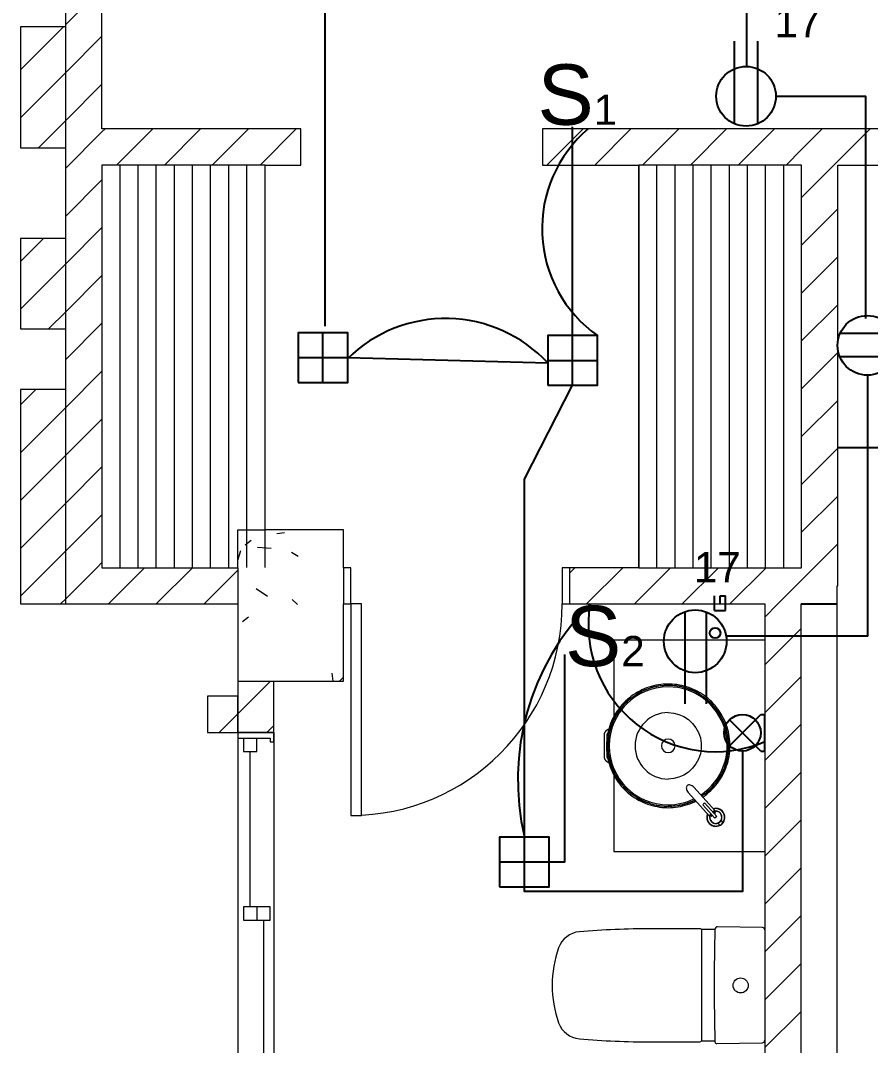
# Model space of a CAD drawing. Header units: inches. Extents: x 131 to 82119, y 71 to 16923.
# Drawn here: x 175.128 to 177.944, y 93.835 to 97.228 of the extents above; entities that cross this region are included whole.
import ezdxf
from ezdxf.enums import TextEntityAlignment as Align

# ---------------------------------------------------------------- set-up
doc = ezdxf.new("R2010")
doc.units = ezdxf.units.IN
doc.header["$MEASUREMENT"] = 0
doc.linetypes.add('HIDDEN', pattern=[9.525, 6.35, -3.175])
for name, color, linetype, lineweight in [('A-DETL-____-THIN', 151, 'Continuous', 18), ('A-DOOR-____-MCUT', 31, 'Continuous', 18), ('A-DOOR-____-OTLN', 31, 'Continuous', 18), ('A-DOOR-FRAM-MCUT', 31, 'Continuous', 18), ('A-FLOR-____-OTLN', 192, 'Continuous', 18), ('A-GLAZ-____-MCUT', 151, 'Continuous', 18), ('A-GLAZ-____-OTLN', 151, 'Continuous', 18), ('A-WALL-____-MCUT', 113, 'Continuous', 18), ('A-WALL-____-PATT', 111, 'Continuous', 18), ('DUCTO-PARED O TECHO', 7, 'Continuous', 25), ('P-SANR-FIXT-OTLN', 6, 'Continuous', 18), ('S-COLS-____-MCUT', 52, 'Continuous', 18), ('S-COLS-____-OTLN', 52, 'Continuous', 18), ('SIMBOLOGIA', 150, 'Continuous', 25)]:
    doc.layers.add(name, color=color, linetype=linetype, lineweight=lineweight)
for name, color, linetype in [('BLOQUES TOMAS Y LUCES', 140, 'Continuous'), ('INTERRUPTORES', 6, 'Continuous'), ('LAMPARAS', 20, 'Continuous'), ('LUCES Y TOMAS', 5, 'Continuous'), ('Retorno', 5, 'HIDDEN')]:
    doc.layers.add(name, color=color, linetype=linetype)
doc.styles.get("Standard").update_dxf_attribs({"font": 'arial.ttf'})
pattern_1 = [(45, (192.38889, 101.49544), (-0.07919596, 0.07919596), [])]

# ---------------------------------------------------------------- blocks, each defined once
blk = doc.blocks.new('M_Concrete-Rectangular-Column - Columna Concreto 0_50x0_35-V2-ARQ-P2')
at = {"layer": 'S-COLS-____-OTLN'}
h = blk.add_hatch(dxfattribs=at)
h.set_pattern_fill('FP_7', style=0, pattern_type=2)
h.set_pattern_definition([(320, (6.204, -16.366), (-0.047308, -0.546432), [0.057, -0.629]), (265, (6.204, -16.366), (0.57337, 0.105429), [0.046, -0.503]), (10.451, (6.2, -16.412), (0.525708, -0.440955), [0.049, -0.534]), (316.184, (6.357, -16.366), (-0.12606, -0.813123), [0.086, -0.943]), (6.636, (6.346, -16.434), (0.742252, -0.711995), [0.073, -0.801]), (261.184, (6.357, -16.366), (0.742616, -0.71223), [0.069, -0.754]), (291, (6.318, -16.443), (-0.306292, -0.454985), [0.057, -0.629]), (236, (6.318, -16.443), (0.552594, -0.185766), [0.046, -0.503]), (341.451, (6.293, -16.481), (0.246016, -0.640536), [0.049, -0.534]), (307.5, (6.204, -16.366), (0.2541166, -0.009206), [0.025, -0.472, 0.025, -0.485, -0.505]), (307.5, (6.204, -16.366), (0.2541166, -0.009206), [-1.007, 0.025, -0.48]), (277.5, (6.204, -16.366), (0.3007382, -0.2004608), [0.025, -0.266, 0.025, -0.46, -0.192]), (277.5, (6.204, -16.366), (0.3007382, -0.2004608), [-0.776, 0.025, -0.167]), (237.5, (6.204, -16.197), (-0.0170776, -0.406483), [0.025, -0.165, 0.025, -0.569, -0.789]), (237.5, (6.204, -16.197), (-0.0170776, -0.406483), [-0.785, 0.025, -0.764]), (227.5, (6.204, -16.12), (0.076008, -0.443999), [0.025, -0.223, 0.025, -0.37, -0.56]), (227.5, (6.204, -16.12), (0.076008, -0.443999), [-0.642, 0.025, -0.535])])
h.paths.add_polyline_path([(-0.25, -0.175), (0.25, -0.175), (0.25, 0.175), (-0.25, 0.175)], flags=0)
at = {"layer": 'S-COLS-____-MCUT'}
for p, q in [((0.1252, 0.175), (-0.25, 0.175)), ((-0.25, 0.175), (-0.25, -0.175)), ((0.25, -0.175), (0.25, 0.0845)), ((-0.25, -0.175), (0.0052, -0.175)), ((0.1252, -0.175), (0.25, -0.175))]:
    blk.add_line(p, q, dxfattribs=at)
blk = doc.blocks.new('Puertas Revit Lisas - 0_75  x 2_70-1766043-ARQ-P2')
at = {"layer": 'A-DOOR-____-MCUT'}
for p, q in [((0.35, 0.756825), (0.315, 0.756825)), ((0.315, 0.756825), (0.315, 0.056825)), ((0.35, 0.056825), (0.35, 0.756825)), ((0.315, 0.056825), (0.35, 0.056825))]:
    blk.add_line(p, q, dxfattribs=at)
at = {"layer": 'A-DOOR-____-OTLN'}
blk.add_arc((0.35, 0.056825), 0.7, 90, 180, dxfattribs=at)
at = {"layer": 'A-DOOR-FRAM-MCUT'}
for p, q in [((-0.35, 0.056825), (-0.375, 0.056825)), ((-0.375, 0.056825), (-0.375, -0.063175)), ((-0.35, -0.063175), (-0.35, 0.056825)), ((0.35, 0.056825), (0.35, -0.063175)), ((0.375, 0.056825), (0.35, 0.056825)), ((0.375, -0.063175), (0.375, 0.056825)), ((-0.375, -0.063175), (-0.35, -0.063175)), ((0.35, -0.063175), (0.375, -0.063175))]:
    blk.add_line(p, q, dxfattribs=at)
blk = doc.blocks.new('Single_Sink_Vanity_15616 - 500x700mm-V4-ARQ-P2')
at = {"layer": 'P-SANR-FIXT-OTLN'}
for p, q in [((0.035, 0.2825), (-0.035, 0.2825)), ((-0.035, 0.2725), (-0.017, 0.2725)), ((0.017, 0.2725), (0.035, 0.2725)), ((-0.0961, 0.25), (-0.35, 0.25)), ((-0.35, 0.25), (-0.35, -0.2499)), ((0.35, 0.25), (0.0961, 0.25)), ((0.35, -0.2499), (0.35, 0.25)), ((-0.154, 0.0036), (-0.2324, -0.067)), ((-0.2157, -0.0856), (-0.1373, -0.015)), ((-0.1953, -0.0448), (-0.2395, -0.0846)), ((-0.2339, -0.0907), (-0.1898, -0.051)), ((-0.2568, -0.0957), (-0.2626, -0.1009)), ((-0.2339, -0.0907), (-0.2395, -0.0846)), ((-0.2533, -0.1112), (-0.2475, -0.106))]:
    blk.add_line(p, q, dxfattribs=at)
at = {"layer": 'P-SANR-FIXT-OTLN', "flags": 128}
for points in [[(0.2047, 0.07), (0.2045, 0.0782), (0.204, 0.0864), (0.2032, 0.0945), (0.202, 0.1026), (0.2006, 0.1107), (0.1988, 0.1186), (0.1967, 0.1266), (0.1943, 0.1344), (0.1915, 0.1421), (0.1885, 0.1497), (0.1852, 0.1572), (0.1815, 0.1645), (0.1776, 0.1717), (0.1734, 0.1787), (0.1689, 0.1856), (0.1641, 0.1922), (0.1591, 0.1987), (0.1539, 0.2049), (0.1483, 0.211), (0.1426, 0.2168), (0.1366, 0.2224), (0.1304, 0.2277), (0.124, 0.2328), (0.1174, 0.2376), (0.1106, 0.2422), (0.1036, 0.2465), (0.0965, 0.2505), (0.0892, 0.2542), (0.0817, 0.2576), (0.0742, 0.2607), (0.0665, 0.2636), (0.0587, 0.2661), (0.0508, 0.2682), (0.0428, 0.2701), (0.0348, 0.2717), (0.0267, 0.2729), (0.0186, 0.2738), (0.0104, 0.2744), (0.0022, 0.2746), (-0.006, 0.2746), (-0.0142, 0.2742), (-0.0223, 0.2734), (-0.0304, 0.2724), (-0.0385, 0.271), (-0.0465, 0.2693), (-0.0544, 0.2673), (-0.0623, 0.2649), (-0.07, 0.2623), (-0.0777, 0.2593), (-0.0852, 0.2561), (-0.0925, 0.2525), (-0.0998, 0.2487), (-0.1068, 0.2446), (-0.1137, 0.2401), (-0.1204, 0.2355), (-0.127, 0.2305), (-0.1333, 0.2253), (-0.1394, 0.2199), (-0.1453, 0.2142), (-0.1509, 0.2082), (-0.1563, 0.2021), (-0.1615, 0.1957), (-0.1664, 0.1892), (-0.171, 0.1824), (-0.1754, 0.1755), (-0.1794, 0.1684), (-0.1832, 0.1611), (-0.1867, 0.1537), (-0.1899, 0.1462), (-0.1928, 0.1386), (-0.1954, 0.1308), (-0.1977, 0.1229), (-0.1996, 0.115), (-0.2013, 0.107), (-0.2026, 0.0989), (-0.2036, 0.0908), (-0.2043, 0.0826), (-0.2046, 0.0744), (-0.2047, 0.07)], [(-0.035, 0.2825), (-0.0358, 0.2825), (-0.0366, 0.2824), (-0.0374, 0.2824), (-0.0382, 0.2822), (-0.039, 0.2821), (-0.0398, 0.2819), (-0.0405, 0.2817), (-0.0413, 0.2815), (-0.042, 0.2812), (-0.0428, 0.2809), (-0.0435, 0.2806), (-0.0442, 0.2802), (-0.0449, 0.2799), (-0.0456, 0.2794), (-0.0463, 0.279), (-0.0469, 0.2785), (-0.0476, 0.2781), (-0.0482, 0.2775), (-0.0488, 0.277), (-0.0493, 0.2764), (-0.0499, 0.2758), (-0.0504, 0.2752), (-0.0509, 0.2746), (-0.0514, 0.274), (-0.0518, 0.2733), (-0.0522, 0.2726), (-0.0526, 0.2719), (-0.053, 0.2712), (-0.0533, 0.2705), (-0.0536, 0.2697), (-0.0539, 0.269), (-0.0542, 0.2682), (-0.0544, 0.2675), (-0.0546, 0.2667)], [(-0.0493, 0.2764), (-0.0499, 0.2758), (-0.0504, 0.2752), (-0.0509, 0.2746), (-0.0514, 0.274), (-0.0518, 0.2733), (-0.0522, 0.2726), (-0.0526, 0.2719), (-0.053, 0.2712), (-0.0533, 0.2705), (-0.0536, 0.2697), (-0.0539, 0.269), (-0.0542, 0.2682), (-0.0544, 0.2675), (-0.0546, 0.2667)], [(-0.035, 0.2825), (-0.0358, 0.2825), (-0.0366, 0.2824), (-0.0374, 0.2824), (-0.0382, 0.2822), (-0.039, 0.2821), (-0.0398, 0.2819), (-0.0405, 0.2817), (-0.0413, 0.2815), (-0.042, 0.2812), (-0.0428, 0.2809), (-0.0435, 0.2806), (-0.0442, 0.2802), (-0.0449, 0.2799), (-0.0456, 0.2794), (-0.0463, 0.279), (-0.0469, 0.2785), (-0.0476, 0.2781), (-0.0482, 0.2775), (-0.0488, 0.277)], [(-0.042, 0.2697), (-0.0417, 0.2699), (-0.0414, 0.2702), (-0.0411, 0.2705), (-0.0407, 0.2707), (-0.0404, 0.2709), (-0.0401, 0.2711), (-0.0397, 0.2713), (-0.0394, 0.2715), (-0.039, 0.2717), (-0.0386, 0.2718), (-0.0382, 0.272), (-0.0379, 0.2721), (-0.0375, 0.2722), (-0.0371, 0.2723), (-0.0367, 0.2724), (-0.0363, 0.2724), (-0.0359, 0.2725), (-0.0355, 0.2725), (-0.0351, 0.2725), (-0.035, 0.2725)], [(0.0489, 0.2768), (0.0483, 0.2774), (0.0477, 0.2779), (0.0471, 0.2784), (0.0465, 0.2789), (0.0458, 0.2793), (0.0451, 0.2797), (0.0444, 0.2801), (0.0437, 0.2805), (0.043, 0.2808), (0.0422, 0.2811), (0.0415, 0.2814), (0.0407, 0.2817), (0.04, 0.2819), (0.0392, 0.2821), (0.0384, 0.2822), (0.0376, 0.2823), (0.0368, 0.2824), (0.036, 0.2825), (0.0352, 0.2825), (0.035, 0.2825)], [(0.0546, 0.2665), (0.0544, 0.2673), (0.0542, 0.268), (0.054, 0.2688), (0.0537, 0.2695), (0.0534, 0.2703), (0.0531, 0.271), (0.0527, 0.2717), (0.0524, 0.2724), (0.0519, 0.2731), (0.0515, 0.2738), (0.051, 0.2744), (0.0506, 0.2751), (0.05, 0.2757), (0.0495, 0.2763), (0.0489, 0.2768), (0.0483, 0.2774), (0.0477, 0.2779), (0.0471, 0.2784), (0.0465, 0.2789), (0.0458, 0.2793), (0.0451, 0.2797), (0.0444, 0.2801), (0.0437, 0.2805), (0.043, 0.2808), (0.0422, 0.2811), (0.0415, 0.2814), (0.0407, 0.2817), (0.04, 0.2819), (0.0392, 0.2821), (0.0384, 0.2822), (0.0376, 0.2823), (0.0368, 0.2824), (0.036, 0.2825), (0.0352, 0.2825), (0.035, 0.2825)], [(0.035, 0.2725), (0.0354, 0.2725), (0.0358, 0.2725), (0.0362, 0.2724), (0.0366, 0.2724), (0.037, 0.2723), (0.0374, 0.2722), (0.0378, 0.2721), (0.0381, 0.272), (0.0385, 0.2719), (0.0389, 0.2717), (0.0393, 0.2715), (0.0396, 0.2714), (0.04, 0.2712), (0.0403, 0.271), (0.0406, 0.2708), (0.041, 0.2705), (0.0413, 0.2703), (0.0416, 0.27), (0.0419, 0.2697), (0.0422, 0.2695)], [(0.0546, 0.2665), (0.0544, 0.2673), (0.0542, 0.268), (0.054, 0.2688), (0.0537, 0.2695), (0.0534, 0.2703), (0.0531, 0.271), (0.0527, 0.2717), (0.0524, 0.2724), (0.0519, 0.2731), (0.0515, 0.2738), (0.051, 0.2744), (0.0506, 0.2751), (0.05, 0.2757), (0.0495, 0.2763)], [(0.1997, 0.07), (0.1995, 0.078), (0.199, 0.086), (0.1982, 0.0939), (0.1971, 0.1018), (0.1957, 0.1097), (0.1939, 0.1175), (0.1919, 0.1252), (0.1895, 0.1328), (0.1869, 0.1403), (0.1839, 0.1477), (0.1806, 0.155), (0.1771, 0.1622), (0.1733, 0.1692), (0.1692, 0.1761), (0.1648, 0.1827), (0.1601, 0.1892), (0.1552, 0.1955), (0.1501, 0.2016), (0.1447, 0.2075), (0.1391, 0.2132), (0.1333, 0.2187), (0.1272, 0.2239), (0.121, 0.2288), (0.1145, 0.2336), (0.1079, 0.238), (0.1011, 0.2422), (0.0941, 0.2461), (0.087, 0.2497), (0.0797, 0.253), (0.0723, 0.2561), (0.0648, 0.2588), (0.0572, 0.2613), (0.0495, 0.2634), (0.0418, 0.2652), (0.0339, 0.2667), (0.026, 0.2679), (0.0181, 0.2688), (0.0101, 0.2694), (0.0022, 0.2696), (-0.0058, 0.2696), (-0.0138, 0.2692), (-0.0218, 0.2685), (-0.0297, 0.2674), (-0.0375, 0.2661), (-0.0454, 0.2644), (-0.0531, 0.2625), (-0.0608, 0.2602), (-0.0683, 0.2576), (-0.0758, 0.2547), (-0.0831, 0.2515), (-0.0903, 0.2481), (-0.0973, 0.2443), (-0.1042, 0.2403), (-0.1109, 0.236), (-0.1175, 0.2314), (-0.1239, 0.2266), (-0.13, 0.2215), (-0.136, 0.2162), (-0.1417, 0.2106), (-0.1472, 0.2049), (-0.1525, 0.1989), (-0.1575, 0.1927), (-0.1623, 0.1863), (-0.1668, 0.1797), (-0.1711, 0.1729), (-0.1751, 0.166), (-0.1788, 0.1589), (-0.1822, 0.1517), (-0.1853, 0.1443), (-0.1881, 0.1369), (-0.1906, 0.1293), (-0.1929, 0.1216), (-0.1948, 0.1139), (-0.1964, 0.1061), (-0.1977, 0.0982), (-0.1986, 0.0902), (-0.1993, 0.0823), (-0.1996, 0.0743), (-0.1997, 0.07)], [(-0.2047, 0.07), (-0.2045, 0.0618), (-0.204, 0.0536), (-0.2032, 0.0455), (-0.202, 0.0374), (-0.2006, 0.0293), (-0.1988, 0.0214), (-0.1967, 0.0134), (-0.1943, 0.0056), (-0.1915, -0.0021), (-0.1885, -0.0097), (-0.1852, -0.0172), (-0.1825, -0.0224)], [(-0.1997, 0.07), (-0.1995, 0.062), (-0.199, 0.054), (-0.1982, 0.0461), (-0.1971, 0.0382), (-0.1957, 0.0303), (-0.1939, 0.0225), (-0.1919, 0.0148), (-0.1895, 0.0072), (-0.1869, -0.0003), (-0.1839, -0.0077), (-0.1806, -0.015), (-0.1787, -0.019)], [(-0.1699, -0.044), (-0.1689, -0.0456), (-0.1641, -0.0522), (-0.1591, -0.0587), (-0.1539, -0.0649), (-0.1483, -0.071), (-0.1426, -0.0768), (-0.1366, -0.0824), (-0.1304, -0.0877), (-0.124, -0.0928), (-0.1174, -0.0976), (-0.1106, -0.1022), (-0.1036, -0.1065), (-0.0965, -0.1105), (-0.0892, -0.1142), (-0.0817, -0.1176), (-0.0742, -0.1207), (-0.0665, -0.1236), (-0.0587, -0.1261), (-0.0508, -0.1282), (-0.0428, -0.1301), (-0.0348, -0.1317), (-0.0267, -0.1329), (-0.0186, -0.1338), (-0.0104, -0.1344), (-0.0022, -0.1346), (0.006, -0.1346), (0.0142, -0.1342), (0.0223, -0.1334), (0.0304, -0.1324), (0.0385, -0.131), (0.0465, -0.1293), (0.0544, -0.1273), (0.0623, -0.1249), (0.07, -0.1223), (0.0777, -0.1193), (0.0852, -0.1161), (0.0925, -0.1125), (0.0998, -0.1087), (0.1068, -0.1046), (0.1137, -0.1001), (0.1204, -0.0955), (0.127, -0.0905), (0.1333, -0.0853), (0.1394, -0.0799), (0.1453, -0.0742), (0.1509, -0.0682), (0.1563, -0.0621), (0.1615, -0.0557), (0.1664, -0.0492), (0.171, -0.0424), (0.1754, -0.0355), (0.1794, -0.0284), (0.1832, -0.0211), (0.1867, -0.0137), (0.1899, -0.0062), (0.1928, 0.0014), (0.1954, 0.0092), (0.1977, 0.0171), (0.1996, 0.025), (0.2013, 0.033), (0.2026, 0.0411), (0.2036, 0.0492), (0.2043, 0.0574), (0.2046, 0.0656), (0.2047, 0.07)], [(-0.1662, -0.0406), (-0.1648, -0.0427), (-0.1601, -0.0492), (-0.1552, -0.0555), (-0.1501, -0.0616), (-0.1447, -0.0675), (-0.1391, -0.0732), (-0.1333, -0.0787), (-0.1272, -0.0839), (-0.121, -0.0888), (-0.1145, -0.0936), (-0.1079, -0.098), (-0.1011, -0.1022), (-0.0941, -0.1061), (-0.087, -0.1097), (-0.0797, -0.113), (-0.0723, -0.1161), (-0.0648, -0.1188), (-0.0572, -0.1213), (-0.0495, -0.1234), (-0.0418, -0.1252), (-0.0339, -0.1267), (-0.026, -0.1279), (-0.0181, -0.1288), (-0.0101, -0.1294), (-0.0022, -0.1296), (0.0058, -0.1296), (0.0138, -0.1292), (0.0218, -0.1285), (0.0297, -0.1274), (0.0375, -0.1261), (0.0454, -0.1244), (0.0531, -0.1225), (0.0608, -0.1202), (0.0683, -0.1176), (0.0758, -0.1147), (0.0831, -0.1115), (0.0903, -0.1081), (0.0973, -0.1043), (0.1042, -0.1003), (0.1109, -0.096), (0.1175, -0.0914), (0.1239, -0.0866), (0.13, -0.0815), (0.136, -0.0762), (0.1417, -0.0706), (0.1472, -0.0649), (0.1525, -0.0589), (0.1575, -0.0527), (0.1623, -0.0463), (0.1668, -0.0397), (0.1711, -0.0329), (0.1751, -0.026), (0.1788, -0.0189), (0.1822, -0.0117), (0.1853, -0.0043), (0.1881, 0.0031), (0.1906, 0.0107), (0.1929, 0.0184), (0.1948, 0.0261), (0.1964, 0.0339), (0.1977, 0.0418), (0.1986, 0.0498), (0.1993, 0.0577), (0.1996, 0.0657), (0.1997, 0.07)], [(0.1099, 0.07), (0.1084, 0.0519), (0.1039, 0.0343), (0.0966, 0.0177), (0.0867, 0.0025), (0.0744, -0.0108), (0.0601, -0.022), (0.0441, -0.0306), (0.027, -0.0365), (0.0091, -0.0395), (-0.0091, -0.0395), (-0.027, -0.0365), (-0.0441, -0.0306), (-0.0601, -0.022), (-0.0744, -0.0108), (-0.0867, 0.0025), (-0.0966, 0.0177), (-0.1039, 0.0343), (-0.1084, 0.0519), (-0.11, 0.07)], [(-0.1314, 0.0071), (-0.1333, 0.0087), (-0.1357, 0.0097), (-0.1385, 0.0101), (-0.1415, 0.0099), (-0.1447, 0.0092), (-0.1479, 0.0078), (-0.1511, 0.0059), (-0.154, 0.0036)], [(-0.1373, -0.015), (-0.1346, -0.0123), (-0.1325, -0.0094), (-0.1308, -0.0063), (-0.1297, -0.0032), (-0.1292, -0.0002), (-0.1293, 0.0026), (-0.1301, 0.0051), (-0.1314, 0.0071)], [(-0.2256, -0.0609), (-0.2266, -0.0605), (-0.2276, -0.0602), (-0.2288, -0.0598), (-0.2299, -0.0595), (-0.231, -0.0593), (-0.2321, -0.0591), (-0.2333, -0.0589), (-0.2344, -0.0588), (-0.2356, -0.0587), (-0.2368, -0.0587), (-0.2379, -0.0587), (-0.2391, -0.0588), (-0.2402, -0.0589), (-0.2414, -0.0591), (-0.2425, -0.0593), (-0.2436, -0.0596), (-0.2448, -0.0599), (-0.2459, -0.0602), (-0.247, -0.0606), (-0.248, -0.061), (-0.2491, -0.0615), (-0.2501, -0.062), (-0.2512, -0.0626), (-0.2521, -0.0632), (-0.2531, -0.0638), (-0.2541, -0.0645), (-0.255, -0.0652), (-0.2559, -0.0659), (-0.2567, -0.0667), (-0.2575, -0.0675), (-0.2583, -0.0684), (-0.2591, -0.0693), (-0.2598, -0.0702), (-0.2605, -0.0711), (-0.2611, -0.0721), (-0.2617, -0.0731), (-0.2623, -0.0741), (-0.2628, -0.0751), (-0.2633, -0.0762), (-0.2637, -0.0772), (-0.2641, -0.0783), (-0.2645, -0.0794), (-0.2648, -0.0805), (-0.265, -0.0817), (-0.2653, -0.0828), (-0.2654, -0.084), (-0.2656, -0.0851), (-0.2656, -0.0863), (-0.2657, -0.0874), (-0.2657, -0.0886), (-0.2656, -0.0897), (-0.2655, -0.0909), (-0.2653, -0.092), (-0.2651, -0.0932), (-0.2649, -0.0943), (-0.2646, -0.0954), (-0.2643, -0.0966), (-0.2639, -0.0976), (-0.2635, -0.0987), (-0.263, -0.0998), (-0.2625, -0.1008)], [(-0.2245, -0.0712), (-0.2252, -0.0708), (-0.2259, -0.0703), (-0.2266, -0.0699), (-0.2273, -0.0695), (-0.228, -0.0692), (-0.2288, -0.0688), (-0.2295, -0.0685), (-0.2303, -0.0683), (-0.2311, -0.068), (-0.2319, -0.0678), (-0.2327, -0.0676), (-0.2335, -0.0675), (-0.2343, -0.0674), (-0.2351, -0.0673), (-0.2359, -0.0672), (-0.2367, -0.0672), (-0.2376, -0.0672), (-0.2384, -0.0673), (-0.2392, -0.0674), (-0.24, -0.0675), (-0.2408, -0.0676), (-0.2416, -0.0678), (-0.2424, -0.068), (-0.2432, -0.0683), (-0.2439, -0.0686), (-0.2447, -0.0689), (-0.2455, -0.0692), (-0.2462, -0.0696), (-0.2469, -0.07), (-0.2476, -0.0704), (-0.2483, -0.0708), (-0.2489, -0.0713), (-0.2496, -0.0718), (-0.2502, -0.0723), (-0.2508, -0.0729), (-0.2514, -0.0735), (-0.252, -0.0741), (-0.2525, -0.0747), (-0.253, -0.0753), (-0.2535, -0.076), (-0.2539, -0.0767), (-0.2544, -0.0774), (-0.2548, -0.0781), (-0.2551, -0.0788), (-0.2555, -0.0796), (-0.2558, -0.0803), (-0.2561, -0.0811), (-0.2563, -0.0819), (-0.2565, -0.0826), (-0.2567, -0.0834), (-0.2569, -0.0842), (-0.257, -0.0851), (-0.2571, -0.0859), (-0.2571, -0.0867), (-0.2571, -0.0875), (-0.2571, -0.0883), (-0.2571, -0.0891), (-0.257, -0.0899), (-0.2569, -0.0908), (-0.2568, -0.0916)], [(-0.2249, -0.0716), (-0.2255, -0.0711), (-0.2262, -0.0707), (-0.2269, -0.0703), (-0.2276, -0.0699), (-0.2283, -0.0695), (-0.2291, -0.0692), (-0.2298, -0.0689), (-0.2306, -0.0686), (-0.2313, -0.0684), (-0.2321, -0.0682), (-0.2329, -0.068), (-0.2337, -0.0679), (-0.2345, -0.0678), (-0.2353, -0.0677), (-0.2361, -0.0676), (-0.2369, -0.0676), (-0.2377, -0.0676), (-0.2385, -0.0677), (-0.2393, -0.0678), (-0.2401, -0.0679), (-0.2409, -0.068), (-0.2417, -0.0682), (-0.2425, -0.0684), (-0.2433, -0.0687), (-0.244, -0.0689), (-0.2448, -0.0692), (-0.2455, -0.0696), (-0.2463, -0.0699), (-0.247, -0.0703), (-0.2477, -0.0707), (-0.2483, -0.0712), (-0.249, -0.0717), (-0.2496, -0.0722), (-0.2502, -0.0727), (-0.2508, -0.0732), (-0.2514, -0.0738), (-0.252, -0.0744), (-0.2525, -0.075), (-0.253, -0.0756), (-0.2535, -0.0763), (-0.2539, -0.077), (-0.2543, -0.0776), (-0.2547, -0.0784), (-0.2551, -0.0791), (-0.2554, -0.0798), (-0.2557, -0.0806), (-0.256, -0.0813), (-0.2563, -0.0821), (-0.2565, -0.0829), (-0.2567, -0.0837), (-0.2568, -0.0844), (-0.2569, -0.0852), (-0.257, -0.0861), (-0.2571, -0.0869), (-0.2571, -0.0877), (-0.2571, -0.0885), (-0.257, -0.0893), (-0.257, -0.0901), (-0.2569, -0.0909), (-0.2567, -0.0917), (-0.2566, -0.0925), (-0.2564, -0.0933), (-0.2561, -0.094), (-0.2559, -0.0948), (-0.2556, -0.0956), (-0.2552, -0.0963), (-0.2549, -0.097), (-0.2545, -0.0977), (-0.2541, -0.0984), (-0.2537, -0.0991), (-0.2532, -0.0998), (-0.2527, -0.1004), (-0.2522, -0.101), (-0.2519, -0.1014)], [(-0.2326, -0.0676), (-0.2305, -0.0682), (-0.2283, -0.069), (-0.2263, -0.0701)], [(-0.1898, -0.051), (-0.1904, -0.0494), (-0.1912, -0.0479), (-0.1924, -0.0466), (-0.1937, -0.0456), (-0.1953, -0.0448)], [(-0.2562, -0.0939), (-0.2559, -0.0947), (-0.2556, -0.0955), (-0.2553, -0.0962), (-0.2549, -0.097), (-0.2545, -0.0977), (-0.2541, -0.0984), (-0.2537, -0.0991), (-0.2532, -0.0997), (-0.2527, -0.1004), (-0.2522, -0.101), (-0.2519, -0.1014)], [(-0.253, -0.1116), (-0.252, -0.1123), (-0.251, -0.1128), (-0.25, -0.1134), (-0.249, -0.1139), (-0.2479, -0.1144), (-0.2468, -0.1148), (-0.2458, -0.1152), (-0.2446, -0.1155), (-0.2435, -0.1158), (-0.2424, -0.1161), (-0.2413, -0.1163), (-0.2401, -0.1164), (-0.239, -0.1166), (-0.2378, -0.1166), (-0.2366, -0.1166), (-0.2355, -0.1166), (-0.2343, -0.1165), (-0.2332, -0.1164), (-0.232, -0.1163), (-0.2309, -0.1161), (-0.2298, -0.1158), (-0.2286, -0.1155), (-0.2275, -0.1152), (-0.2264, -0.1148), (-0.2254, -0.1143), (-0.2243, -0.1139), (-0.2233, -0.1133), (-0.2222, -0.1128), (-0.2213, -0.1122), (-0.2203, -0.1115), (-0.2193, -0.1109), (-0.2184, -0.1102), (-0.2175, -0.1094), (-0.2167, -0.1086), (-0.2159, -0.1078), (-0.2151, -0.107), (-0.2143, -0.1061), (-0.2136, -0.1052), (-0.2129, -0.1042), (-0.2123, -0.1033), (-0.2117, -0.1023), (-0.2111, -0.1013), (-0.2106, -0.1002), (-0.2101, -0.0992), (-0.2097, -0.0981), (-0.2093, -0.097), (-0.2089, -0.0959), (-0.2086, -0.0948), (-0.2084, -0.0937), (-0.2081, -0.0925), (-0.208, -0.0914), (-0.2078, -0.0902), (-0.2078, -0.0891), (-0.2077, -0.0879), (-0.2077, -0.0868), (-0.2078, -0.0856), (-0.2079, -0.0845), (-0.2081, -0.0833), (-0.2083, -0.0822), (-0.2085, -0.081), (-0.2088, -0.0799)], [(-0.2519, -0.1014), (-0.2513, -0.102), (-0.2508, -0.1025), (-0.2502, -0.1031), (-0.2496, -0.1036), (-0.2489, -0.1041), (-0.2483, -0.1045), (-0.2476, -0.105), (-0.2469, -0.1054), (-0.2462, -0.1058), (-0.2454, -0.1061), (-0.2447, -0.1065), (-0.244, -0.1068), (-0.2432, -0.107), (-0.2424, -0.1073), (-0.2416, -0.1075), (-0.2409, -0.1077), (-0.2401, -0.1078), (-0.2393, -0.1079), (-0.2385, -0.108), (-0.2376, -0.108), (-0.2368, -0.108), (-0.236, -0.108), (-0.2352, -0.108), (-0.2344, -0.1079), (-0.2336, -0.1078), (-0.2328, -0.1076), (-0.232, -0.1075), (-0.2313, -0.1072), (-0.2305, -0.107), (-0.2297, -0.1067), (-0.229, -0.1064), (-0.2282, -0.1061), (-0.2275, -0.1057), (-0.2268, -0.1054), (-0.2261, -0.1049), (-0.2254, -0.1045), (-0.2248, -0.104), (-0.2241, -0.1035), (-0.2235, -0.103), (-0.2229, -0.1025), (-0.2224, -0.1019), (-0.2218, -0.1013), (-0.2213, -0.1007), (-0.2208, -0.1), (-0.2203, -0.0994), (-0.2199, -0.0987), (-0.2194, -0.098), (-0.219, -0.0973), (-0.2187, -0.0966), (-0.2183, -0.0959), (-0.218, -0.0951), (-0.2178, -0.0944), (-0.2175, -0.0936), (-0.2173, -0.0928), (-0.2171, -0.092), (-0.217, -0.0912), (-0.2168, -0.0904), (-0.2168, -0.0896), (-0.2167, -0.0888), (-0.2167, -0.088), (-0.2167, -0.0872), (-0.2167, -0.0864), (-0.2168, -0.0856), (-0.2169, -0.0848), (-0.217, -0.084), (-0.2172, -0.0832), (-0.2174, -0.0824), (-0.2176, -0.0816), (-0.2179, -0.0809), (-0.2182, -0.0801), (-0.2185, -0.0794), (-0.2189, -0.0787), (-0.2193, -0.0779)], [(-0.2519, -0.1014), (-0.2513, -0.102), (-0.2508, -0.1025), (-0.2501, -0.1031), (-0.2495, -0.1036), (-0.2489, -0.1041), (-0.2482, -0.1046), (-0.2475, -0.105), (-0.2468, -0.1054), (-0.2461, -0.1058), (-0.2454, -0.1062), (-0.2446, -0.1065), (-0.2439, -0.1068), (-0.2431, -0.1071), (-0.2423, -0.1073), (-0.2415, -0.1075), (-0.2407, -0.1077), (-0.2399, -0.1079), (-0.2391, -0.108), (-0.2383, -0.1081), (-0.2375, -0.1081), (-0.2367, -0.1081), (-0.2358, -0.1081), (-0.235, -0.1081), (-0.2342, -0.108), (-0.2334, -0.1079), (-0.2326, -0.1077), (-0.2318, -0.1075), (-0.231, -0.1073), (-0.2302, -0.1071), (-0.2295, -0.1068), (-0.2287, -0.1065), (-0.2279, -0.1062), (-0.2272, -0.1058), (-0.2265, -0.1054), (-0.2258, -0.105), (-0.2251, -0.1045), (-0.2245, -0.104), (-0.2238, -0.1035)], [(-0.2232, -0.103), (-0.2226, -0.1025), (-0.222, -0.1019), (-0.2214, -0.1013), (-0.2209, -0.1007), (-0.2204, -0.1), (-0.2199, -0.0994), (-0.2195, -0.0987), (-0.219, -0.098), (-0.2186, -0.0973), (-0.2183, -0.0965), (-0.2179, -0.0958), (-0.2176, -0.095), (-0.2173, -0.0943), (-0.2171, -0.0935), (-0.2169, -0.0927), (-0.2167, -0.0919), (-0.2165, -0.0911), (-0.2164, -0.0903), (-0.2163, -0.0895), (-0.2163, -0.0887), (-0.2163, -0.0879), (-0.2163, -0.087), (-0.2163, -0.0862), (-0.2164, -0.0854), (-0.2165, -0.0846), (-0.2166, -0.0838), (-0.2168, -0.083), (-0.217, -0.0822), (-0.2172, -0.0814), (-0.2175, -0.0806), (-0.2178, -0.0799), (-0.2181, -0.0791), (-0.2185, -0.0784), (-0.2189, -0.0777)], [(-0.2181, -0.0792), (-0.2173, -0.0813), (-0.2167, -0.0835), (-0.2163, -0.0857)]]:
    blk.add_lwpolyline(points, dxfattribs=at)
at = {"layer": 'P-SANR-FIXT-OTLN'}
for centre, radius, start, end in [((0, 0.07), 0.1953, 360, 180), ((0, 0.07), 0.2005, 50.9343, 128.8145), ((0, 0.07), 0.2005, 131.6832, 141.9231), ((0, 0.07), 0.2005, 38.0769, 48.1935), ((0, 0.07), 0.2005, 148.8462, 180), ((0, 0.07), 0.1099, 0, 180), ((0, 0.07), 0.2005, 0, 31.1538), ((0, 0.07), 0.2005, 180, 206.4934), ((0, 0.07), 0.1953, 180, 205.9973), ((0, 0.07), 0.1953, 213.416, 360), ((0, 0.07), 0.0225, 0, 180), ((0, 0.07), 0.0225, 180, 0), ((0, 0.07), 0.2005, 328.8462, 0), ((-0.2367, -0.0877), 0.03, 132, 312), ((-0.2367, -0.0877), 0.03, 66.8172, 132), ((-0.2367, -0.0877), 0.02, 55.1754, 222), ((0, 0.07), 0.2005, 218.0769, 228.1935), ((0, 0.07), 0.2005, 311.6832, 321.9231), ((-0.2621, -0.1015), 0.000762, 132.7892, 209.8131), ((-0.2563, -0.0962), 0.000762, 52.3065, 132.8002), ((-0.2563, -0.0962), 0.000762, 25.4752, 132.8002), ((-0.237, -0.0872), 0.0206, 205.1897, 238.8002), ((-0.2367, -0.0877), 0.02, 222, 28.8246), ((-0.2317, -0.0737), 0.0015, 132, 147), ((-0.2317, -0.0737), 0.0015, 87, 132), ((-0.2317, -0.0737), 0.0015, 252, 267), ((-0.2369, -0.0878), 0.0157, 58.7869, 68.9188), ((-0.2317, -0.0737), 0.0015, 297, 312), ((-0.2317, -0.0737), 0.0015, 312, 57), ((-0.2223, -0.0842), 0.0015, 177, 192), ((-0.2223, -0.0842), 0.0015, 132, 147), ((-0.2223, -0.0842), 0.0015, 27, 132), ((-0.2369, -0.0878), 0.0157, 17.882, 25.2131), ((-0.2369, -0.0878), 0.0157, 9.0888, 12.6673), ((-0.2223, -0.0842), 0.0015, 312, 357), ((-0.2367, -0.0877), 0.03, 312, 17.1828), ((0, 0.07), 0.2005, 230.9343, 308.6755), ((-0.2367, -0.0869), 0.03, 209.8131, 234.1869), ((-0.2538, -0.1106), 0.000762, 234.1869, 311.2108), ((-0.248, -0.1054), 0.000762, 311.1998, 351.5499), ((-0.248, -0.1054), 0.000762, 311.1998, 351.5499)]:
    blk.add_arc(centre, radius, start, end, dxfattribs=at)
for start_param, end_param in [(0, 0.226445), (5.225863, 6.283185), (3.141593, 4.198915), (2.915148, 3.141593)]:
    blk.add_ellipse((-0.224, -0.0763), major_axis=(-0.00836, 0.00929), ratio=0.224951, start_param=start_param, end_param=end_param, dxfattribs=at)
for points, knots in [([(-0.2263, -0.0701), (-0.2264, -0.07), (-0.2266, -0.0699), (-0.227, -0.0697), (-0.2276, -0.0694), (-0.2281, -0.0691), (-0.2286, -0.0689), (-0.2291, -0.0687), (-0.2295, -0.0685), (-0.2299, -0.0684), (-0.2302, -0.0683), (-0.2305, -0.0682), (-0.2308, -0.0681), (-0.2312, -0.068), (-0.2317, -0.0678), (-0.2322, -0.0677), (-0.2325, -0.0677), (-0.2326, -0.0676)], [0.3643786, 0.3643786, 0.3643786, 0.3643786, 0.375, 0.4166667, 0.4583333, 0.5, 0.5416667, 0.5833333, 0.625, 0.6666667, 0.6875, 0.7083333, 0.75, 0.7916667, 0.8333333, 0.9166667, 1, 1, 1, 1]), ([(-0.2307, -0.0748), (-0.2309, -0.075), (-0.2312, -0.0751), (-0.2316, -0.0752), (-0.2319, -0.0752), (-0.2323, -0.0751), (-0.2327, -0.0749), (-0.233, -0.0745), (-0.2332, -0.0741), (-0.2332, -0.0737), (-0.2332, -0.0734), (-0.2331, -0.0729), (-0.2329, -0.0727), (-0.2327, -0.0726)], [-1, -1, -1, -1, -0.833333, -0.791667, -0.75, -0.666667, -0.555556, -0.444444, -0.333333, -0.277778, -0.222222, -0.111111, 0, 0, 0, 0]), ([(-0.2327, -0.0726), (-0.2325, -0.0724), (-0.2322, -0.0722), (-0.2319, -0.0722), (-0.2316, -0.0722), (-0.2312, -0.0722), (-0.2308, -0.0725), (-0.2304, -0.0729), (-0.2303, -0.0733), (-0.2302, -0.0736), (-0.2302, -0.074), (-0.2304, -0.0744), (-0.2306, -0.0747), (-0.2307, -0.0748)], [-1, -1, -1, -1, -0.833333, -0.791667, -0.75, -0.666667, -0.555556, -0.444444, -0.333333, -0.277778, -0.222222, -0.111111, 0, 0, 0, 0]), ([(-0.2212, -0.0853), (-0.2214, -0.0854), (-0.2217, -0.0856), (-0.2221, -0.0857), (-0.2224, -0.0857), (-0.2228, -0.0856), (-0.2232, -0.0854), (-0.2235, -0.085), (-0.2237, -0.0845), (-0.2238, -0.084), (-0.2236, -0.0835), (-0.2234, -0.0832), (-0.2233, -0.0831)], [-1, -1, -1, -1, -0.888889, -0.777778, -0.722222, -0.666667, -0.555556, -0.444444, -0.333333, -0.222222, -0.111111, 0, 0, 0, 0]), ([(-0.2233, -0.0831), (-0.2232, -0.083), (-0.223, -0.0829), (-0.2228, -0.0828), (-0.2226, -0.0827), (-0.2224, -0.0827), (-0.2221, -0.0827), (-0.2218, -0.0827), (-0.2216, -0.0829), (-0.2213, -0.083), (-0.221, -0.0834), (-0.2208, -0.0839), (-0.2207, -0.0844), (-0.2209, -0.0849), (-0.2211, -0.0852), (-0.2212, -0.0853)], [-1, -1, -1, -1, -0.916667, -0.875, -0.833333, -0.791667, -0.75, -0.666667, -0.611111, -0.555556, -0.444444, -0.333333, -0.222222, -0.111111, 0, 0, 0, 0]), ([(-0.2163, -0.0857), (-0.2163, -0.0856), (-0.2164, -0.0853), (-0.2165, -0.0848), (-0.2165, -0.0843), (-0.2166, -0.0839), (-0.2167, -0.0835), (-0.2168, -0.083), (-0.2169, -0.0826), (-0.217, -0.0821), (-0.2172, -0.0816), (-0.2174, -0.081), (-0.2176, -0.0805), (-0.2178, -0.0799), (-0.218, -0.0795), (-0.2181, -0.0793), (-0.2181, -0.0792)], [0, 0, 0, 0, 0.0833333, 0.1666667, 0.2083333, 0.25, 0.2916667, 0.3333333, 0.375, 0.4166667, 0.4583333, 0.5, 0.5416667, 0.5833333, 0.625, 0.6354224, 0.6354224, 0.6354224, 0.6354224])]:
    blk.add_open_spline(points, degree=3, knots=knots, dxfattribs=at)
for points in [[(-0.2263, -0.0701), (-0.2257, -0.0704), (-0.2252, -0.0708), (-0.2246, -0.0712)], [(-0.219, -0.0774), (-0.2187, -0.078), (-0.2184, -0.0786), (-0.2181, -0.0792)]]:
    blk.add_open_spline(points, degree=3, dxfattribs=at)
blk = doc.blocks.new('Sanitary-Equipment_Duravit_Toilet-Close-Coupled_215609 - 215609 White Alpin-689622-ARQ-P2')
at = {"layer": 'P-SANR-FIXT-OTLN'}
for p, q in [((-0.1914, -0.0078), (-0.194, -0.1565)), ((0.1928, -0.1587), (0.1902, -0.0088)), ((-0.1857, -0.165), (-0.1846, -0.165)), ((-0.1846, -0.165), (-0.1846, -0.21)), ((0.1834, -0.21), (0.1834, -0.165)), ((0.1834, -0.165), (0.1866, -0.165)), ((-0.1875, -0.2125), (-0.1875, -0.3771)), ((-0.1846, -0.21), (0.1834, -0.21)), ((0.1868, -0.3771), (0.1868, -0.215))]:
    blk.add_line(p, q, dxfattribs=at)
blk.add_circle((0, -0.08), 0.025, dxfattribs=at)
for centre, radius, start, end in [((-0.1835, -0.0079), 0.00793, 90, 179), ((0.1812, -0.0089), 0.00894, 1, 90), ((-0.1857, -0.1567), 0.0083, 179, 270), ((-0.0012, 5.889), 6.0568, 268.25421, 271.74579), ((0.1866, -0.1588), 0.00613, 270, 1), ((-0.1826, -0.2151), 0.00547, 111.2631, 152.3244), ((0.1814, -0.2151), 0.00547, 0.9602, 68.7369), ((2.6453, -0.3771), 2.8328, 180, 184.8004), ((-2.6459, -0.3771), 2.8328, 355.1996, 360), ((-0.0978, -0.6075), 0.08, 184.8004, 250.2972), ((0.0972, -0.6075), 0.08, 289.7028, 355.1996), ((-0.0003, -0.3352), 0.3692, 250.2972, 289.7028)]:
    blk.add_arc(centre, radius, start, end, dxfattribs=at)
blk = doc.blocks.new('Ventanas Genéricas Aluminio - 1_20 X 2_00-1943232-ARQ-P2')
at = {"layer": 'A-GLAZ-____-MCUT'}
for p, q in [((-0.6, 0.06), (-0.58095, 0.06)), ((-0.58095, 0.06), (-0.58095, -0.0479)), ((-0.022225, 0.041), (-0.022225, -0.0479)), ((0.022225, 0.041), (-0.022225, 0.041)), ((0.022225, -0.0479), (0.022225, 0.041)), ((0.5365, 0.041), (0.5365, -0.00345)), ((0.58095, 0.041), (0.5365, 0.041)), ((0.58095, 0.06), (0.58095, -0.0479)), ((0.6, 0.06), (0.58095, 0.06)), ((0.6, -0.06), (0.6, 0.06)), ((0.022225, 0.018775), (0.5365, 0.018775)), ((-0.5365, -0.00345), (-0.58095, -0.00345)), ((-0.5365, -0.0479), (-0.5365, -0.00345)), ((-0.022225, -0.025675), (-0.5365, -0.025675)), ((0.022225, -0.00345), (-0.022225, -0.00345)), ((0.5365, -0.00345), (0.58095, -0.00345)), ((-0.56825, -0.06), (-0.6, -0.06)), ((-0.58095, -0.0479), (-0.56825, -0.0479)), ((-0.56825, -0.0479), (-0.5365, -0.0479)), ((-0.56825, -0.0479), (-0.56825, -0.06)), ((-0.022225, -0.0479), (0.022225, -0.0479)), ((0.56825, -0.0479), (0.56825, -0.06)), ((0.58095, -0.0479), (0.56825, -0.0479)), ((0.56825, -0.06), (0.6, -0.06))]:
    blk.add_line(p, q, dxfattribs=at)
blk = doc.blocks.new('TOMA')
at = {"layer": 'SIMBOLOGIA'}
for p, q in [((-0.0301, 0.2165), (-0.0301, 0.0062)), ((0.0294, 0.2165), (0.0294, 0.1463)), ((0.0294, 0.1463), (0.0294, 0.0059))]:
    blk.add_line(p, q, dxfattribs=at)
blk.add_circle((0, 0.0761), 0.0761, dxfattribs=at)
blk = doc.blocks.new('LUZAP')
at = {"layer": 'SIMBOLOGIA'}
for p, q in [((-0.09, 0.02), (0.0636, 0.1736)), ((-0.0636, 0.1736), (0.09, 0.02)), ((-0.09, 0.02), (-0.09, 0)), ((-0.09, 0), (0.09, 0)), ((0.09, 0.02), (0.09, 0))]:
    blk.add_line(p, q, dxfattribs=at)
blk.add_circle((0, 0.11), 0.09, dxfattribs=at)
blk = doc.blocks.new('TOMA GFCI')
at = {"layer": 'BLOQUES TOMAS Y LUCES'}
for p, q in [((-0.0076, 0.044), (-0.3947, 0.044)), ((-0.0084, -0.0462), (-0.3947, -0.0462)), ((-0.003, -0.0813), (0.0598, -0.0813)), ((-0.003, -0.0813), (-0.003, -0.1274)), ((-0.003, -0.1274), (0.0598, -0.1274)), ((0.0284, -0.1043), (0.0598, -0.1043)), ((0.0598, -0.1043), (0.0598, -0.1274))]:
    blk.add_line(p, q, dxfattribs=at)
for centre, radius in [((-0.1319, 0), 0.1319), ((-0.0971, -0.0838), 0.0221)]:
    blk.add_circle(centre, radius, dxfattribs=at)

msp = doc.modelspace()

# ---------------------------------------------------------------- hatches: boundary and pattern name
at = {"layer": 'A-WALL-____-PATT'}
h = msp.add_hatch(dxfattribs=at)
h.set_pattern_fill('FP_1', color=8, style=0, pattern_type=2)
h.set_pattern_definition(pattern_1)
h.paths.add_polyline_path([(175.3979, 95.4164), (175.3979, 100.7293), (175.2779, 100.7293), (175.2779, 95.4164)], flags=0)
h = msp.add_hatch(dxfattribs=at)
h.set_pattern_fill('FP_1', color=8, style=0, pattern_type=2)
h.set_pattern_definition(pattern_1)
h.paths.add_polyline_path([(175.2779, 96.8067), (175.2779, 97.2067), (175.1279, 97.2067), (175.1279, 96.8067)], flags=0)
h = msp.add_hatch(dxfattribs=at)
h.set_pattern_fill('FP_1', color=8, style=0, pattern_type=2)
h.set_pattern_definition(pattern_1)
h.paths.add_polyline_path([(175.8474, 96.7491), (176.057, 96.7491), (176.057, 96.8691), (175.3979, 96.8691), (175.3979, 96.7491)], flags=0)
h = msp.add_hatch(dxfattribs=at)
h.set_pattern_fill('FP_1', color=8, style=0, pattern_type=2)
h.set_pattern_definition(pattern_1)
h.paths.add_polyline_path([(177.1761, 96.7491), (177.7155, 96.7491), (177.7155, 96.8691), (176.857, 96.8691), (176.857, 96.7491)], flags=0)
h = msp.add_hatch(dxfattribs=at)
h.set_pattern_fill('FP_1', color=8, style=0, pattern_type=2)
h.set_pattern_definition(pattern_1)
h.paths.add_polyline_path([(177.8355, 95.3564), (177.8355, 96.8691), (177.7155, 96.8691), (177.7155, 95.3564), (177.8335, 95.3564)], flags=0)
h = msp.add_hatch(dxfattribs=at)
h.set_pattern_fill('FP_1', color=8, style=0, pattern_type=2)
h.set_pattern_definition(pattern_1)
h.paths.add_polyline_path([(179.232, 96.7491), (179.232, 96.8691), (179.112, 96.8691), (179.112, 96.7491)], flags=0)
h.paths.add_polyline_path([(178.262, 96.7491), (178.262, 96.8691), (177.8355, 96.8691), (177.8355, 96.7491), (178.0136, 96.7491)], flags=0)
h = msp.add_hatch(dxfattribs=at)
h.set_pattern_fill('FP_1', color=8, style=0, pattern_type=2)
h.set_pattern_definition(pattern_1)
h.paths.add_polyline_path([(175.2779, 96.2067), (175.2779, 96.5067), (175.1279, 96.5067), (175.1279, 96.2067)], flags=0)
h = msp.add_hatch(dxfattribs=at)
h.set_pattern_fill('FP_1', color=8, style=0, pattern_type=2)
h.set_pattern_definition(pattern_1)
h.paths.add_polyline_path([(175.2779, 95.2964), (175.2779, 96.0067), (175.1279, 96.0067), (175.1279, 95.2964)], flags=0)
h = msp.add_hatch(dxfattribs=at)
h.set_pattern_fill('FP_1', color=8, style=0, pattern_type=2)
h.set_pattern_definition(pattern_1)
h.paths.add_polyline_path([(175.8474, 95.2964), (175.8474, 95.4164), (175.2779, 95.4164), (175.2779, 95.2964), (175.3979, 95.2964)], flags=0)
h = msp.add_hatch(dxfattribs=at)
h.set_pattern_fill('FP_1', color=8, style=0, pattern_type=2)
h.set_pattern_definition(pattern_1)
h.paths.add_polyline_path([(177.1761, 95.2964), (177.7135, 95.2964), (177.7135, 95.3564), (177.7155, 95.3564), (177.7155, 95.4164), (176.9474, 95.4164), (176.9474, 95.2964)], flags=0)
h = msp.add_hatch(dxfattribs=at)
h.set_pattern_fill('FP_1', color=8, style=0, pattern_type=2)
h.set_pattern_definition(pattern_1)
h.paths.add_polyline_path([(177.5935, 92.7967), (177.7135, 92.7967), (177.7135, 95.2964), (177.5935, 95.2964), (177.5935, 92.8864)], flags=0)
h = msp.add_hatch(dxfattribs=at)
h.set_pattern_fill('FP_1', color=8, style=0, pattern_type=2)
h.set_pattern_definition(pattern_1)
h.paths.add_polyline_path([(175.9674, 94.9913), (175.9674, 95.0413), (175.8474, 95.0413), (175.8474, 94.9913)], flags=0)
h = msp.add_hatch(dxfattribs=at)
h.set_pattern_fill('FP_1', color=8, style=0, pattern_type=2)
h.set_pattern_definition(pattern_1)
h.paths.add_polyline_path([(175.8474, 94.8713), (175.8474, 94.9913), (175.7474, 94.9913), (175.7474, 94.8713)], flags=0)
h = msp.add_hatch(dxfattribs=at)
h.set_pattern_fill('FP_1', color=8, style=0, pattern_type=2)
h.set_pattern_definition(pattern_1)
h.paths.add_polyline_path([(175.9674, 93.2464), (175.9674, 93.6713), (175.8474, 93.6713), (175.8474, 93.2464)], flags=0)
h.paths.add_polyline_path([(175.8474, 94.8713), (175.9674, 94.8713), (175.9674, 94.9913), (175.8474, 94.9913)], flags=0)

# ---------------------------------------------------------------- linework, layer by layer
for p, q in [((177.8355, 95.8147), (184.4987, 95.8147)), ((177.7135, 95.2964), (177.8335, 95.2964))]:
    msp.add_line(p, q)
at = {"layer": 'A-DETL-____-THIN'}
for p, q in [((175.9379, 96.7491), (175.3979, 96.7491)), ((175.3979, 96.7491), (175.3979, 95.4164)), ((175.4579, 95.4167), (175.4579, 96.7491)), ((175.5179, 95.4167), (175.5179, 96.7491)), ((175.5779, 95.4167), (175.5779, 96.7491)), ((175.6379, 95.4167), (175.6379, 96.7491)), ((175.6979, 95.4167), (175.6979, 96.7491)), ((175.7579, 95.4167), (175.7579, 96.7491)), ((175.8179, 95.4167), (175.8179, 96.7491)), ((175.8779, 95.4167), (175.8779, 96.7491)), ((175.9379, 95.5413), (175.9379, 96.7491)), ((175.9379, 95.4167), (175.9379, 96.7491)), ((177.7155, 96.7491), (177.1761, 96.7491)), ((177.1761, 96.7491), (177.1761, 95.4164)), ((177.1761, 95.4167), (177.1761, 96.7491)), ((177.2361, 95.4167), (177.2361, 96.7491)), ((177.2961, 95.4167), (177.2961, 96.7491)), ((177.3561, 95.4167), (177.3561, 96.7491)), ((177.4161, 95.4167), (177.4161, 96.7491)), ((177.4761, 95.4167), (177.4761, 96.7491)), ((177.5361, 95.4167), (177.5361, 96.7491)), ((177.5961, 95.4167), (177.5961, 96.7491)), ((177.6561, 95.4167), (177.6561, 96.7491)), ((177.7155, 95.4164), (177.7155, 96.7491)), ((175.8474, 95.4164), (175.8474, 95.5413)), ((175.8474, 95.5413), (175.9379, 95.5413)), ((175.3979, 95.4164), (175.8474, 95.4164)), ((177.1761, 95.4164), (177.7155, 95.4164))]:
    msp.add_line(p, q, dxfattribs=at)
at = {"layer": 'A-FLOR-____-OTLN'}
for p, q in [((175.8474, 94.8713), (175.8474, 93.6713)), ((175.9674, 94.8713), (175.9674, 93.6713))]:
    msp.add_line(p, q, dxfattribs=at)
at = {"layer": 'A-WALL-____-MCUT'}
for p, q in [((175.3979, 96.8691), (175.3979, 100.7293)), ((175.2779, 95.2964), (175.2779, 97.5567)), ((175.2779, 97.2067), (175.1279, 97.2067)), ((175.1279, 97.2067), (175.1279, 96.8067)), ((176.057, 96.8691), (175.3979, 96.8691)), ((176.057, 96.7491), (176.057, 96.8691)), ((178.262, 96.8691), (176.857, 96.8691)), ((176.857, 96.8691), (176.857, 96.7491)), ((175.1279, 96.8067), (175.2779, 96.8067)), ((175.9379, 96.7491), (176.057, 96.7491)), ((176.857, 96.7491), (177.1761, 96.7491)), ((177.8355, 95.3564), (177.8355, 96.7491)), ((177.8355, 96.7491), (178.262, 96.7491)), ((175.2779, 96.5067), (175.1279, 96.5067)), ((175.1279, 96.5067), (175.1279, 96.2067)), ((175.1279, 96.2067), (175.2779, 96.2067)), ((175.2779, 96.0067), (175.1279, 96.0067)), ((175.1279, 96.0067), (175.1279, 95.2964)), ((177.1761, 95.4164), (176.9474, 95.4164)), ((177.8335, 95.3564), (177.8355, 95.3564)), ((177.8335, 92.7967), (177.8335, 95.3564)), ((175.1279, 95.2964), (175.8474, 95.2964)), ((176.9474, 95.2964), (177.5935, 95.2964)), ((177.5935, 95.2964), (177.5935, 93.5967)), ((177.7135, 92.7967), (177.7135, 95.2964)), ((175.8474, 95.0413), (175.8474, 94.9913)), ((175.9674, 94.9913), (175.9674, 95.0413)), ((175.8474, 94.9913), (175.7474, 94.9913)), ((175.7474, 94.9913), (175.7474, 94.8713)), ((175.8474, 94.8713), (175.8474, 94.9913)), ((175.8474, 94.9913), (175.8474, 94.8713)), ((175.9674, 94.8713), (175.9674, 94.9913)), ((175.7474, 94.8713), (175.9674, 94.8713))]:
    msp.add_line(p, q, dxfattribs=at)
at = {"layer": 'DUCTO-PARED O TECHO'}
for points in [[(175.6114, 97.7387), (177.5328, 97.7387), (177.5328, 97.0728)], [(176.3953, 97.3316), (176.1362, 97.3316), (176.1362, 96.2164)], [(177.6303, 96.9771), (177.9274, 96.9771), (177.9274, 96.2418)], [(176.957, 96.1849), (176.957, 96.8759)], [(176.2121, 96.1119), (176.8747, 96.0942)], [(177.9335, 96.0536), (177.9335, 95.1896), (177.4656, 95.1896)], [(176.7975, 94.5248), (176.7975, 95.71), (176.957, 96.0202)], [(176.8798, 94.4424), (176.9313, 94.4424), (176.9313, 95.1286)], [(177.5196, 94.8093), (177.5196, 94.3442), (176.7975, 94.3442), (176.7975, 94.3601)]]:
    msp.add_lwpolyline(points, dxfattribs=at)
at = {"layer": 'LAMPARAS'}
for p, q in [((176.2121, 96.1943), (176.0474, 96.1943)), ((176.0474, 96.1943), (176.0474, 96.0296)), ((176.1297, 96.0296), (176.1297, 96.1943)), ((177.0394, 96.1849), (176.8747, 96.1849)), ((176.8747, 96.1849), (176.8747, 96.0202)), ((176.957, 96.0202), (176.957, 96.1849)), ((176.0474, 96.1119), (176.2121, 96.1119)), ((176.8747, 96.1025), (177.0394, 96.1025)), ((176.0474, 96.0296), (176.2121, 96.0296)), ((176.8747, 96.0202), (177.0394, 96.0202)), ((176.8798, 94.5248), (176.7151, 94.5248)), ((176.7151, 94.5248), (176.7151, 94.3601)), ((176.7975, 94.3601), (176.7975, 94.5248)), ((176.7151, 94.4424), (176.8798, 94.4424)), ((176.7151, 94.3601), (176.8798, 94.3601))]:
    msp.add_line(p, q, dxfattribs=at)
for points in [[(176.0474, 96.0296), (176.2121, 96.0296), (176.2121, 96.1943), (176.0474, 96.1943)], [(176.8747, 96.0202), (177.0394, 96.0202), (177.0394, 96.1849), (176.8747, 96.1849)], [(176.7151, 94.3601), (176.8798, 94.3601), (176.8798, 94.5248), (176.7151, 94.5248)]]:
    msp.add_lwpolyline(points, close=True, dxfattribs=at)
at = {"layer": 'Retorno'}
for centre, radius, start, end in [((177.2888, 96.5389), 0.433, 130.3091, 234.8326), ((176.5361, 95.7788), 0.4627, 42.9759, 134.4556), ((177.6028, 94.7144), 0.8273, 135.2843, 193.2459), ((177.4294, 95.2276), 0.4202, 170.5728, 292.9984)]:
    msp.add_arc(centre, radius, start, end, dxfattribs=at)

# ---------------------------------------------------------------- block references
at = {"layer": 'A-DOOR-____-OTLN', "rotation": 180}
msp.add_blockref('Puertas Revit Lisas - 0_75  x 2_70-1766043-ARQ-P2', (176.5724, 95.3533), dxfattribs=at)
at = {"layer": 'A-GLAZ-____-OTLN', "color": 7, "rotation": 90.00000000000031}
msp.add_blockref('Ventanas Genéricas Aluminio - 1_20 X 2_00-1943232-ARQ-P2', (175.9074, 94.2713), dxfattribs=at)
at = {"layer": 'LUCES Y TOMAS', "color": 3, "xscale": 0.7874015748031495, "yscale": 0.7874015748031495, "rotation": 90}
msp.add_blockref('TOMA GFCI', (177.3631, 95.2766), dxfattribs=at)
at = {"layer": 'P-SANR-FIXT-OTLN'}
for name, p, rotation in [('Single_Sink_Vanity_15616 - 500x700mm-V4-ARQ-P2', (177.3436, 94.8267), 90.00000000000001), ('Sanitary-Equipment_Duravit_Toilet-Close-Coupled_215609 - 215609 White Alpin-689622-ARQ-P2', (177.5935, 94.0336), 270.0000000000003)]:
    msp.add_blockref(name, p, dxfattribs=dict(at, rotation=rotation))
at = {"layer": 'S-COLS-____-OTLN', "rotation": 90.00000000000011}
msp.add_blockref('M_Concrete-Rectangular-Column - Columna Concreto 0_50x0_35-V2-ARQ-P2', (176.0224, 95.2913), dxfattribs=at)
at = {"layer": 'SIMBOLOGIA', "xscale": 1.29829461337991, "yscale": 1.29829461337991, "zscale": 1.29829461337991}
msp.add_blockref('TOMA', (177.5315, 96.8783), dxfattribs=at)
at = {"layer": 'SIMBOLOGIA'}
for name, p, xscale, yscale, zscale, rotation in [('TOMA', (177.8347, 96.1525), 1.29829461337991, 1.29829461337991, 1.29829461337991, 270), ('LUZAP', (177.5935, 94.8698), 0.671875174437127, 0.671875174437127, 0.671875174437127, 89.99999999999999)]:
    msp.add_blockref(name, p, dxfattribs=dict(at, xscale=xscale, yscale=yscale, zscale=zscale, rotation=rotation))

# ---------------------------------------------------------------- texts
for p in [(177.7034, 97.1725), (177.4362, 95.3682)]:
    msp.add_text('17', height=0.1).set_placement(p, align=Align.CENTER)
at = {"layer": 'INTERRUPTORES', "char_height": 0.2, "attachment_point": 1}
for s, insert in [('\\pt0.0082306;S{\\H0.5x;1}', (176.8406, 97.0827)), ('\\pt0.0082306;S{\\H0.5x;2}', (176.9318, 95.2904))]:
    msp.add_mtext_dynamic_manual_height_columns(s, width=0.353086, gutter_width=12.5, heights=[0], dxfattribs=dict(at, insert=insert))

doc.saveas('drawing.dxf')
